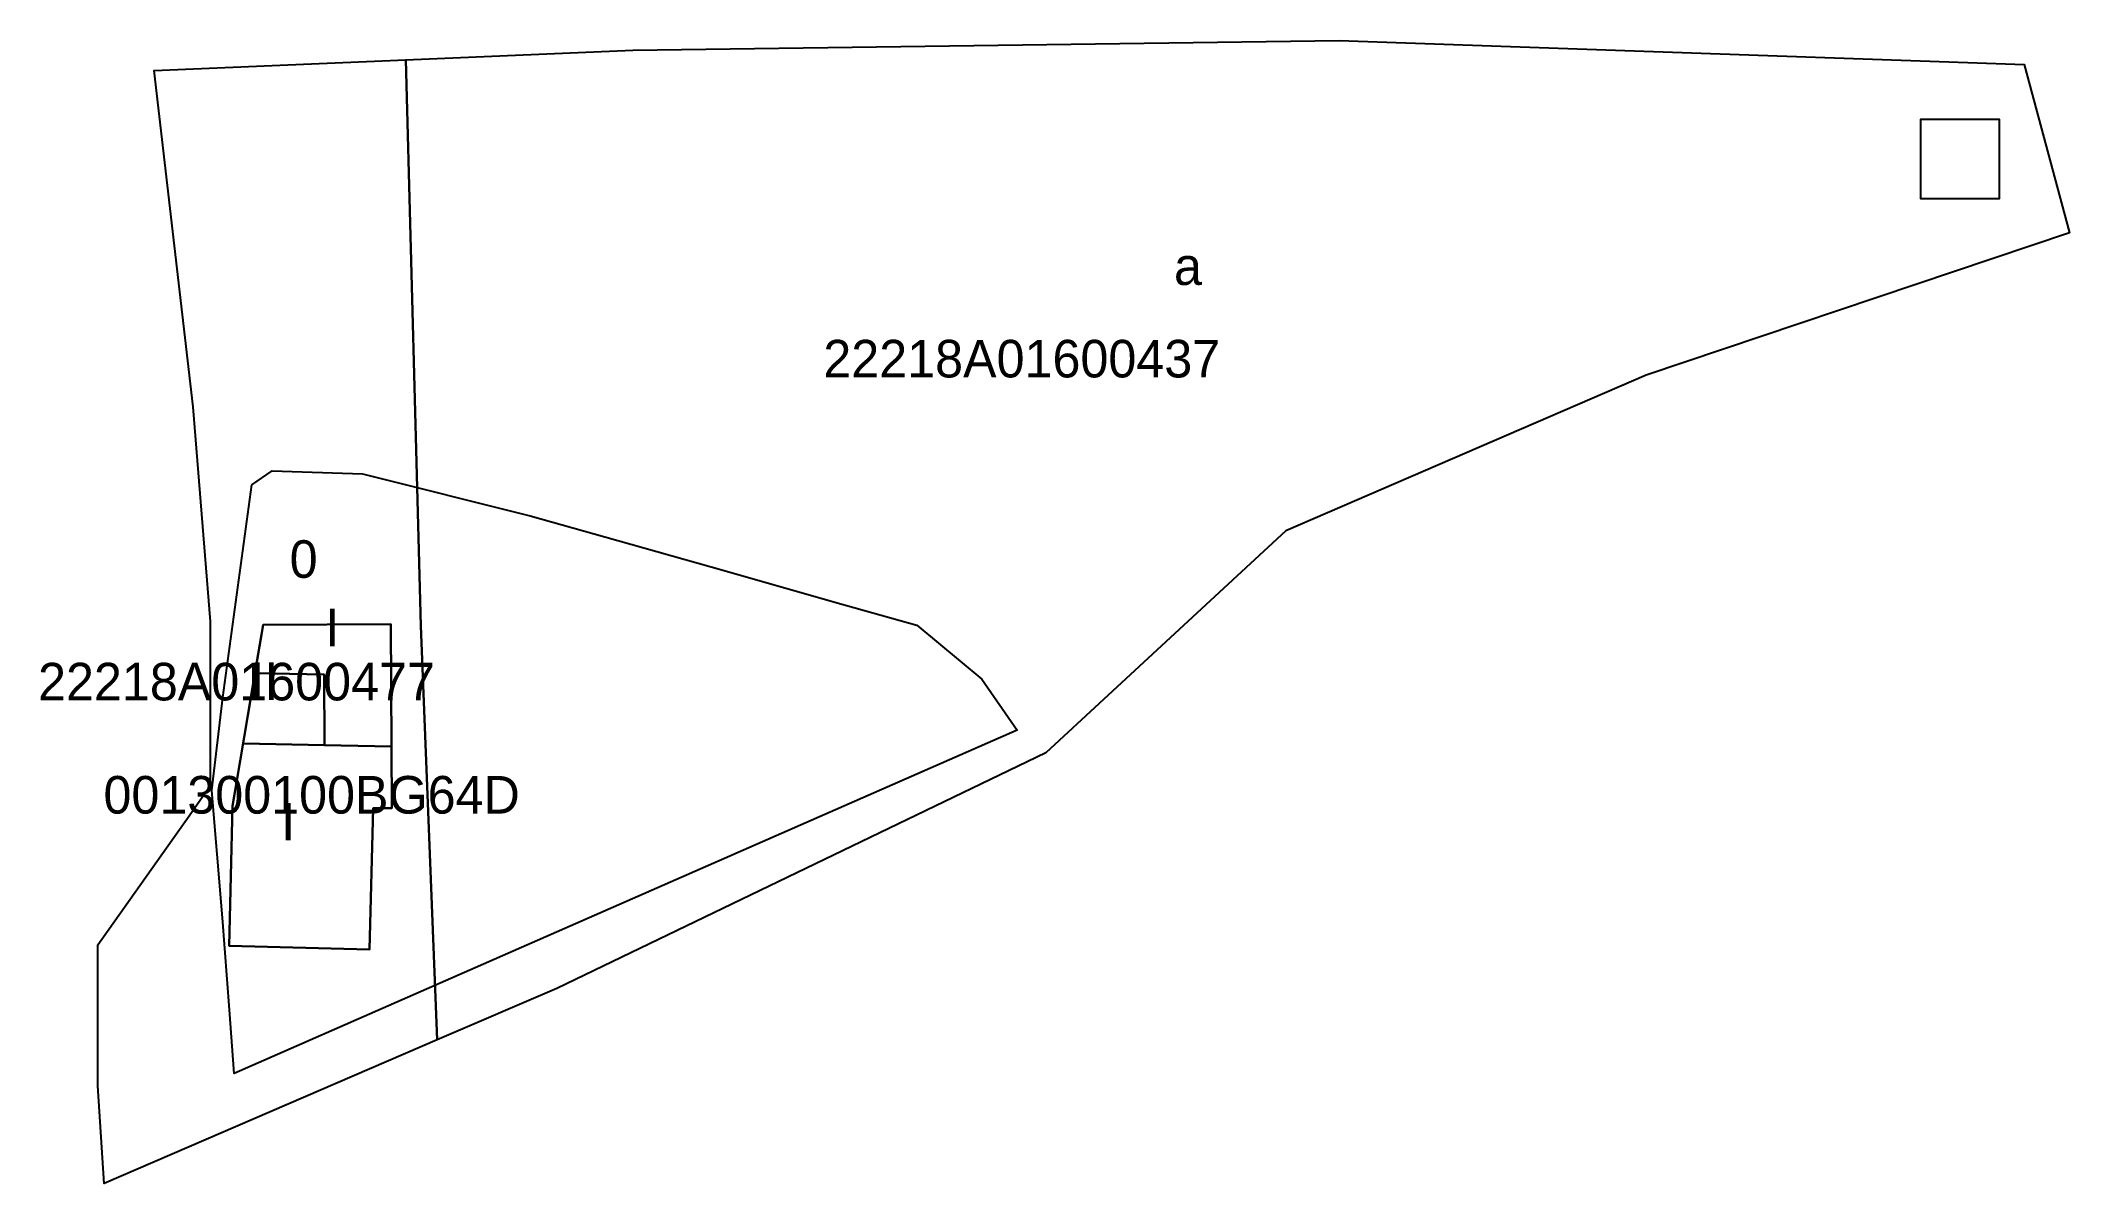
# Model space of a CAD drawing. Extents: x 267869 to 267977, y 4643579 to 4643640.
import ezdxf
from ezdxf.enums import TextEntityAlignment as Align

# ---------------------------------------------------------------- set-up
doc = ezdxf.new("R2010")
doc.units = 0
for name, color, linetype in [('Busqueda', 1, 'CONTINUOUS'), ('Construccion', 6, 'CONTINUOUS'), ('Parcela', 7, 'CONTINUOUS'), ('RefCatastral', 7, 'CONTINUOUS'), ('Subparcela', 3, 'CONTINUOUS'), ('txtConstru', 6, 'CONTINUOUS'), ('txtSubpa', 3, 'CONTINUOUS')]:
    doc.layers.add(name, color=color, linetype=linetype)

msp = doc.modelspace()

# ---------------------------------------------------------------- linework, layer by layer
at = {"layer": 'Busqueda'}
msp.add_lwpolyline([(267879.85, 4643615.95), (267880.94, 4643616.71), (267885.75, 4643616.55), (267894.67, 4643614.31), (267898.65, 4643613.2), (267905, 4643611.4), (267911, 4643609.69), (267915.24, 4643608.49), (267918.71, 4643605.62), (267920.58, 4643602.9), (267878.92, 4643584.65), (267878.67, 4643588.03), (267878.3, 4643592.92), (267877.72, 4643599.69), (267878.32, 4643604.64), (267879.85, 4643615.95)], dxfattribs=at)
at = {"layer": 'Construccion'}
for points in [[(267883.72, 4643602.11), (267883.7, 4643605.87), (267880.025, 4643605.941), (267880.4595, 4643608.509), (267887.2625, 4643608.5395), (267887.2915, 4643602.04), (267883.72, 4643602.11)], [(267883.72, 4643602.11), (267879.3925, 4643602.1995), (267880.025, 4643605.941), (267883.7, 4643605.87), (267883.72, 4643602.11)], [(267887.2915, 4643602.04), (267887.3065, 4643598.7535), (267886.3075, 4643598.76), (267886.1195, 4643591.243), (267878.6435, 4643591.43), (267878.8295, 4643598.8745), (267879.3925, 4643602.1995), (267883.72, 4643602.11), (267887.2915, 4643602.04)]]:
    msp.add_lwpolyline(points, dxfattribs=at)
at = {"layer": 'Parcela'}
for points in [[(267888.8445, 4643608.459), (267888.045, 4643638.569), (267900.135, 4643639.079), (267937.7145, 4643639.5885), (267971.1745, 4643638.4185), (267974.1745, 4643638.3085), (267976.5845, 4643629.3685), (267954.0545, 4643621.7885), (267934.8845, 4643613.5185), (267922.1045, 4643601.699), (267896.084, 4643589.169), (267889.714, 4643586.429), (267888.8445, 4643608.459)], [(267871.6645, 4643591.489), (267876.5145, 4643598.359), (267877.6645, 4643599.989), (267877.6645, 4643608.689), (267876.7345, 4643620.109), (267874.655, 4643637.999), (267888.045, 4643638.569), (267888.8445, 4643608.459), (267889.714, 4643586.429), (267872.004, 4643578.799), (267871.6645, 4643583.989), (267871.6645, 4643591.489)], [(267887.3063, 4643598.7537), (267886.30725, 4643598.76005), (267886.11935, 4643591.24295), (267878.6437, 4643591.4298), (267878.82975, 4643598.87425), (267880.45975, 4643608.5092), (267887.2626, 4643608.53955), (267887.3063, 4643598.7537)], [(267887.3063, 4643598.7537), (267887.2626, 4643608.53955), (267880.45975, 4643608.5092), (267878.82975, 4643598.87425), (267878.6437, 4643591.4298), (267886.11935, 4643591.24295), (267886.30725, 4643598.76005), (267887.3063, 4643598.7537)]]:
    msp.add_lwpolyline(points, dxfattribs=at)
at = {"layer": 'Subparcela'}
for points in [[(267888.045, 4643638.569), (267900.135, 4643639.079), (267937.7145, 4643639.5885), (267971.1745, 4643638.4185), (267974.1745, 4643638.3085), (267976.5845, 4643629.3685), (267954.0545, 4643621.7885), (267934.8845, 4643613.5185), (267922.1045, 4643601.699), (267896.084, 4643589.169), (267889.714, 4643586.429), (267888.8445, 4643608.459), (267888.045, 4643638.569)], [(267871.6645, 4643583.989), (267871.6645, 4643591.489), (267876.5145, 4643598.359), (267877.6645, 4643599.989), (267877.6645, 4643608.689), (267876.7345, 4643620.109), (267874.655, 4643637.999), (267888.045, 4643638.569), (267888.8445, 4643608.459), (267889.714, 4643586.429), (267872.004, 4643578.799), (267871.6645, 4643583.989)], [(267968.6645, 4643631.8385), (267968.6645, 4643631.1885), (267972.8645, 4643631.1885), (267972.8645, 4643635.3885), (267968.6645, 4643635.3885), (267968.6645, 4643631.8385)], [(267887.3063, 4643598.7537), (267887.2626, 4643608.53955), (267880.45975, 4643608.5092), (267878.82975, 4643598.87425), (267878.6437, 4643591.4298), (267886.11935, 4643591.24295), (267886.30725, 4643598.76005), (267887.3063, 4643598.7537)]]:
    msp.add_lwpolyline(points, dxfattribs=at)

# ---------------------------------------------------------------- texts
at = {"layer": 'RefCatastral'}
for s, p in [('22218A01600437', (267920.83, 4643621.07)), ('22218A01600477', (267879.04, 4643603.89)), ('001300100BG64D', (267883.04, 4643597.87))]:
    msp.add_text(s, height=2, dxfattribs=at).set_placement(p, align=Align.BOTTOM_CENTER)
at = {"layer": 'txtConstru'}
for s, p in [('I', (267884.14, 4643606.77)), ('II', (267880.52, 4643603.91)), ('I', (267881.79, 4643596.44))]:
    msp.add_text(s, height=2, dxfattribs=at).set_placement(p, align=Align.BOTTOM_CENTER)
at = {"layer": 'txtSubpa'}
for s, p in [('   a', (267928.56, 4643625.99)), ('   0', (267881.5, 4643610.41))]:
    msp.add_text(s, height=2, dxfattribs=at).set_placement(p, align=Align.BOTTOM_CENTER)

doc.saveas('drawing.dxf')
